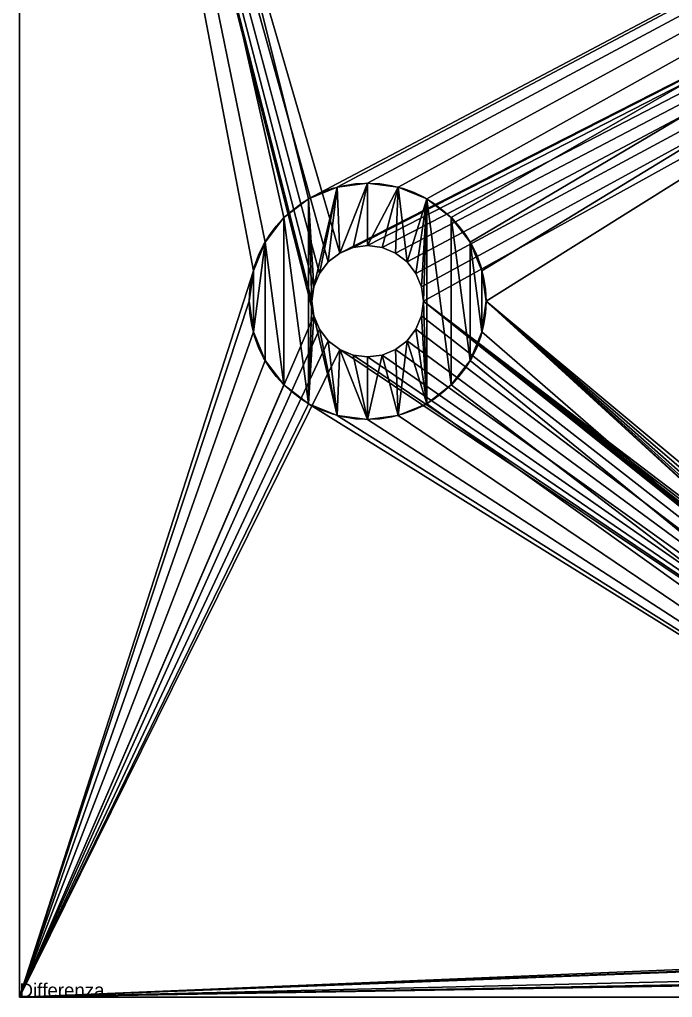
# Model space of a CAD drawing. Extents: x 0 to 178, y 0 to 140.
# Drawn here: x 0 to 46.9, y 0 to 70.2 of the extents above; entities that cross this region are included whole.
import ezdxf

# ---------------------------------------------------------------- set-up
doc = ezdxf.new("R2010")
doc.units = 0
doc.header["$LTSCALE"] = 25.4
doc.layers.get('0').update_dxf_attribs({"linetype": 'CONTINUOUS'})

# ---------------------------------------------------------------- blocks, each defined once
blk = doc.blocks.new('DIFFERENZA_13')
at = {"color": 0}
for p, q in [((0, 140.5), (0, 0)), ((0, 140.5), (0, 0)), ((0, 132.5, 6), (0, 0, 6)), ((0, 132.5, 6), (0, 0, 6)), ((25, 58.5), (25, 58.5, 4)), ((25, 58.5), (25, 58.5, 4)), ((22.8, 58.21), (22.8, 58.21, 4)), ((22.8, 58.21), (22.8, 58.21, 4)), ((27.2, 58.21), (27.2, 58.21, 4)), ((27.2, 58.21), (27.2, 58.21, 4)), ((20.75, 57.361), (20.75, 57.361, 4)), ((20.75, 57.361), (20.75, 57.361, 4)), ((29.25, 57.361), (29.25, 57.361, 4)), ((29.25, 57.361), (29.25, 57.361, 4)), ((18.99, 56.01), (18.99, 56.01, 4)), ((18.99, 56.01), (18.99, 56.01, 4)), ((31.01, 56.01), (31.01, 56.01, 4)), ((31.01, 56.01), (31.01, 56.01, 4)), ((17.639, 54.25), (17.639, 54.25, 4)), ((17.639, 54.25), (17.639, 54.25, 4)), ((32.361, 54.25), (32.361, 54.25, 4)), ((32.361, 54.25), (32.361, 54.25, 4)), ((22.172, 52.828, 4), (23, 53.464, 4)), ((22.172, 52.828, 6), (23, 53.464, 6)), ((22.172, 52.828, 4), (23, 53.464, 4)), ((22.172, 52.828, 6), (23, 53.464, 6)), ((23, 53.464, 4), (23.965, 53.864, 4)), ((23, 53.464, 6), (23.965, 53.864, 6)), ((23, 53.464, 4), (23.965, 53.864, 4)), ((23, 53.464, 6), (23.965, 53.864, 6)), ((23, 53.464, 4), (23, 53.464, 6)), ((23, 53.464, 4), (23, 53.464, 6)), ((23.965, 53.864, 4), (25, 54, 4)), ((23.965, 53.864, 6), (25, 54, 6)), ((23.965, 53.864, 4), (25, 54, 4)), ((23.965, 53.864, 6), (25, 54, 6)), ((23.965, 53.864, 4), (23.965, 53.864, 6)), ((23.965, 53.864, 4), (23.965, 53.864, 6)), ((25, 54, 4), (25, 54, 6)), ((25, 54, 4), (26.035, 53.864, 4)), ((25, 54, 6), (26.035, 53.864, 6)), ((25, 54, 4), (25, 54, 6)), ((25, 54, 4), (26.035, 53.864, 4)), ((25, 54, 6), (26.035, 53.864, 6)), ((26.035, 53.864, 4), (26.035, 53.864, 6)), ((26.035, 53.864, 4), (26.035, 53.864, 6)), ((26.035, 53.864, 4), (27, 53.464, 4)), ((26.035, 53.864, 6), (27, 53.464, 6)), ((26.035, 53.864, 4), (27, 53.464, 4)), ((26.035, 53.864, 6), (27, 53.464, 6)), ((27, 53.464, 4), (27, 53.464, 6)), ((27, 53.464, 4), (27, 53.464, 6)), ((27, 53.464, 4), (27.828, 52.828, 4)), ((27, 53.464, 6), (27.828, 52.828, 6)), ((27, 53.464, 4), (27.828, 52.828, 4)), ((27, 53.464, 6), (27.828, 52.828, 6)), ((21.536, 52, 4), (22.172, 52.828, 4)), ((21.536, 52, 6), (22.172, 52.828, 6)), ((21.536, 52, 4), (22.172, 52.828, 4)), ((21.536, 52, 6), (22.172, 52.828, 6)), ((22.172, 52.828, 4), (22.172, 52.828, 6)), ((22.172, 52.828, 4), (22.172, 52.828, 6)), ((27.828, 52.828, 4), (27.828, 52.828, 6)), ((27.828, 52.828, 4), (28.464, 52, 4)), ((27.828, 52.828, 6), (28.464, 52, 6)), ((27.828, 52.828, 4), (27.828, 52.828, 6)), ((27.828, 52.828, 4), (28.464, 52, 4)), ((27.828, 52.828, 6), (28.464, 52, 6)), ((16.79, 52.2), (16.79, 52.2, 4)), ((16.79, 52.2), (16.79, 52.2, 4)), ((21.136, 51.035, 4), (21.536, 52, 4)), ((21.136, 51.035, 6), (21.536, 52, 6)), ((21.136, 51.035, 4), (21.536, 52, 4)), ((21.136, 51.035, 6), (21.536, 52, 6)), ((21.536, 52, 4), (21.536, 52, 6)), ((21.536, 52, 4), (21.536, 52, 6)), ((28.464, 52, 4), (28.464, 52, 6)), ((28.464, 52, 4), (28.464, 52, 6)), ((28.464, 52, 4), (28.864, 51.035, 4)), ((28.464, 52, 6), (28.864, 51.035, 6)), ((28.464, 52, 4), (28.864, 51.035, 4)), ((28.464, 52, 6), (28.864, 51.035, 6)), ((33.21, 52.2), (33.21, 52.2, 4)), ((33.21, 52.2), (33.21, 52.2, 4)), ((21, 50, 4), (21.136, 51.035, 4)), ((21, 50, 6), (21.136, 51.035, 6)), ((21, 50, 4), (21.136, 51.035, 4)), ((21, 50, 6), (21.136, 51.035, 6)), ((21.136, 51.035, 4), (21.136, 51.035, 6)), ((21.136, 51.035, 4), (21.136, 51.035, 6)), ((28.864, 51.035, 4), (28.864, 51.035, 6)), ((28.864, 51.035, 4), (29, 50, 4)), ((28.864, 51.035, 6), (29, 50, 6)), ((28.864, 51.035, 4), (28.864, 51.035, 6)), ((28.864, 51.035, 4), (29, 50, 4)), ((28.864, 51.035, 6), (29, 50, 6)), ((16.5, 50), (16.5, 50, 4)), ((16.5, 50), (16.5, 50, 4)), ((21, 50, 4), (21, 50, 6)), ((21.136, 48.965, 4), (21, 50, 4)), ((21, 50, 4), (21, 50, 6)), ((21.136, 48.965, 6), (21, 50, 6)), ((21.136, 48.965, 4), (21, 50, 4)), ((21.136, 48.965, 6), (21, 50, 6)), ((29, 50, 4), (28.864, 48.965, 4)), ((29, 50, 6), (28.864, 48.965, 6)), ((29, 50, 4), (28.864, 48.965, 4)), ((29, 50, 6), (28.864, 48.965, 6)), ((29, 50, 4), (29, 50, 6)), ((29, 50, 4), (29, 50, 6)), ((33.5, 50), (33.5, 50, 4)), ((33.5, 50), (33.5, 50, 4)), ((21.136, 48.965, 4), (21.136, 48.965, 6)), ((21.536, 48, 4), (21.136, 48.965, 4)), ((21.136, 48.965, 4), (21.136, 48.965, 6)), ((21.536, 48, 6), (21.136, 48.965, 6)), ((21.536, 48, 4), (21.136, 48.965, 4)), ((21.536, 48, 6), (21.136, 48.965, 6)), ((28.864, 48.965, 4), (28.464, 48, 4)), ((28.864, 48.965, 6), (28.464, 48, 6)), ((28.864, 48.965, 4), (28.464, 48, 4)), ((28.864, 48.965, 6), (28.464, 48, 6)), ((28.864, 48.965, 4), (28.864, 48.965, 6)), ((28.864, 48.965, 4), (28.864, 48.965, 6)), ((16.79, 47.8), (16.79, 47.8, 4)), ((16.79, 47.8), (16.79, 47.8, 4)), ((21.536, 48, 4), (21.536, 48, 6)), ((22.172, 47.172, 4), (21.536, 48, 4)), ((21.536, 48, 4), (21.536, 48, 6)), ((22.172, 47.172, 6), (21.536, 48, 6)), ((22.172, 47.172, 4), (21.536, 48, 4)), ((22.172, 47.172, 6), (21.536, 48, 6)), ((28.464, 48, 4), (27.828, 47.172, 4)), ((28.464, 48, 6), (27.828, 47.172, 6)), ((28.464, 48, 4), (27.828, 47.172, 4)), ((28.464, 48, 6), (27.828, 47.172, 6)), ((28.464, 48, 4), (28.464, 48, 6)), ((28.464, 48, 4), (28.464, 48, 6)), ((33.21, 47.8), (33.21, 47.8, 4)), ((33.21, 47.8), (33.21, 47.8, 4)), ((23, 46.536, 4), (22.172, 47.172, 4)), ((22.172, 47.172, 4), (22.172, 47.172, 6)), ((23, 46.536, 6), (22.172, 47.172, 6)), ((22.172, 47.172, 4), (22.172, 47.172, 6)), ((23, 46.536, 4), (22.172, 47.172, 4)), ((23, 46.536, 6), (22.172, 47.172, 6)), ((27.828, 47.172, 4), (27, 46.536, 4)), ((27.828, 47.172, 6), (27, 46.536, 6)), ((27.828, 47.172, 4), (27, 46.536, 4)), ((27.828, 47.172, 6), (27, 46.536, 6)), ((27.828, 47.172, 4), (27.828, 47.172, 6)), ((27.828, 47.172, 4), (27.828, 47.172, 6)), ((23.965, 46.136, 4), (23, 46.536, 4)), ((23, 46.536, 4), (23, 46.536, 6)), ((23.965, 46.136, 6), (23, 46.536, 6)), ((23, 46.536, 4), (23, 46.536, 6)), ((23.965, 46.136, 4), (23, 46.536, 4)), ((23.965, 46.136, 6), (23, 46.536, 6)), ((27, 46.536, 4), (26.035, 46.136, 4)), ((27, 46.536, 6), (26.035, 46.136, 6)), ((27, 46.536, 4), (26.035, 46.136, 4)), ((27, 46.536, 6), (26.035, 46.136, 6)), ((27, 46.536, 4), (27, 46.536, 6)), ((27, 46.536, 4), (27, 46.536, 6)), ((17.639, 45.75), (17.639, 45.75, 4)), ((17.639, 45.75), (17.639, 45.75, 4)), ((23.965, 46.136, 4), (23.965, 46.136, 6)), ((25, 46, 4), (23.965, 46.136, 4)), ((23.965, 46.136, 4), (23.965, 46.136, 6)), ((25, 46, 6), (23.965, 46.136, 6)), ((25, 46, 4), (23.965, 46.136, 4)), ((25, 46, 6), (23.965, 46.136, 6)), ((26.035, 46.136, 4), (25, 46, 4)), ((26.035, 46.136, 6), (25, 46, 6)), ((26.035, 46.136, 4), (25, 46, 4)), ((26.035, 46.136, 6), (25, 46, 6)), ((25, 46, 4), (25, 46, 6)), ((25, 46, 4), (25, 46, 6)), ((26.035, 46.136, 4), (26.035, 46.136, 6)), ((26.035, 46.136, 4), (26.035, 46.136, 6)), ((32.361, 45.75), (32.361, 45.75, 4)), ((32.361, 45.75), (32.361, 45.75, 4)), ((18.99, 43.99), (18.99, 43.99, 4)), ((18.99, 43.99), (18.99, 43.99, 4)), ((31.01, 43.99), (31.01, 43.99, 4)), ((31.01, 43.99), (31.01, 43.99, 4)), ((20.75, 42.639), (20.75, 42.639, 4)), ((20.75, 42.639), (20.75, 42.639, 4)), ((29.25, 42.639), (29.25, 42.639, 4)), ((29.25, 42.639), (29.25, 42.639, 4)), ((22.8, 41.79), (22.8, 41.79, 4)), ((22.8, 41.79), (22.8, 41.79, 4)), ((25, 41.5), (25, 41.5, 4)), ((25, 41.5), (25, 41.5, 4)), ((27.2, 41.79), (27.2, 41.79, 4)), ((27.2, 41.79), (27.2, 41.79, 4)), ((0, 0, 6), (178, 0, 6)), ((0, 0, 6), (0, 0)), ((0, 0), (178, 0)), ((0, 0, 6), (0, 0)), ((0, 0, 6), (178, 0, 6)), ((0, 0), (178, 0))]:
    blk.add_line(p, q, dxfattribs=at)
for centre in [(25, 50), (25, 50, 4), (25, 50), (25, 50, 4), (25, 50), (25, 50, 4), (25, 50), (25, 50, 4), (25, 50), (25, 50, 4), (25, 50), (25, 50, 4), (25, 50), (25, 50, 4), (25, 50, 4), (25, 50), (25, 50, 4), (25, 50), (25, 50, 4), (25, 50), (25, 50, 4), (25, 50), (25, 50, 4), (25, 50), (25, 50, 4), (25, 50), (25, 50, 4), (25, 50), (25, 50, 4), (25, 50), (25, 50, 4), (25, 50), (25, 50, 4), (25, 50), (25, 50, 4), (25, 50), (25, 50, 4), (25, 50), (25, 50, 4), (25, 50), (25, 50, 4), (25, 50), (25, 50, 4), (25, 50), (25, 50, 4), (25, 50), (25, 50, 4), (25, 50), (25, 50, 4), (25, 50)]:
    blk.add_circle(centre, 8.5, dxfattribs=at)
mesh = blk.add_polyface(dxfattribs=at)
corners = [(0, 140.5, 16), (0, 132.5, 6), (0, 132.5, 16), (0, 0), (0, 0, 6), (0, 140.5)]
mesh.append_faces([[corners[k] for k in face] for face in [(0, 1, 2), (1, 3, 4)]], dxfattribs={"vtx0": -1, "color": 0})
mesh.append_faces([[corners[k] for k in face] for face in [(3, 1, 5), (5, 1, 0)]], dxfattribs={"vtx0": -1, "vtx1": -1, "color": 0})
mesh = blk.add_polyface(dxfattribs=at)
corners = [(0, 140.5), (16.79, 52.2), (0, 0), (17.639, 54.25), (18.99, 56.01), (20.75, 57.361), (178, 140.5), (16.5, 50), (22.8, 58.21), (25, 58.5), (27.2, 58.21), (29.25, 57.361), (31.01, 56.01), (32.361, 54.25), (33.21, 52.2), (33.5, 50), (84.536, 7.5), (84.136, 6.535), (84, 5.5), (85.172, 8.328), (86, 8.964), (86.965, 9.364), (88, 9.5), (89.035, 9.364), (90, 8.964), (90.828, 8.328), (91.464, 7.5), (91.864, 6.535), (92, 5.5), (126.136, 6.535), (126, 5.5), (126.536, 7.5), (127.172, 8.328), (128, 8.964), (128.965, 9.364), (130, 9.5), (131.035, 9.364), (132, 8.964), (132.828, 8.328), (133.464, 7.5), (133.864, 6.535), (134, 5.5), (162.79, 33.3), (162.5, 31.1), (163.639, 35.35), (164.99, 37.11), (166.75, 38.461), (168.8, 39.31), (171, 39.6), (178, 39.6), (88, 1.5), (178, 0), (86.965, 1.636), (86, 2.036), (20.75, 42.639), (18.99, 43.99), (17.639, 45.75), (16.79, 47.8), (22.8, 41.79), (25, 41.5), (27.2, 41.79), (29.25, 42.639), (31.01, 43.99), (85.172, 2.672), (32.361, 45.75), (33.21, 47.8), (84.536, 3.5), (84.136, 4.465), (89.035, 1.636), (90, 2.036), (90.828, 2.672), (130, 1.5), (91.464, 3.5), (91.864, 4.465), (128.965, 1.636), (128, 2.036), (127.172, 2.672), (126.536, 3.5), (126.136, 4.465), (131.035, 1.636), (132, 2.036), (132.828, 2.672), (133.464, 3.5), (133.864, 4.465), (163.639, 26.85), (162.79, 28.9), (164.99, 25.09), (166.75, 23.739), (168.8, 22.89), (171, 22.6), (178, 22.6)]
mesh.append_faces([[corners[k] for k in face] for face in [(48, 6, 49), (51, 89, 90)]], dxfattribs={"vtx0": -1, "color": 0})
mesh.append_faces([[corners[k] for k in face] for face in [(0, 1, 2), (1, 0, 3), (3, 0, 4), (4, 0, 5), (5, 6, 8), (8, 6, 9), (9, 6, 10), (10, 6, 11), (11, 6, 12), (12, 6, 13), (13, 6, 14), (14, 6, 15), (16, 6, 19), (19, 6, 20), (20, 6, 21), (21, 6, 22), (22, 6, 23), (23, 6, 24), (24, 6, 25), (25, 6, 26), (26, 6, 27), (27, 6, 28), (29, 6, 31), (31, 6, 32), (32, 6, 33), (33, 6, 34), (34, 6, 35), (35, 6, 36), (36, 6, 37), (37, 6, 38), (38, 6, 39), (39, 6, 40), (40, 6, 41), (42, 6, 44), (44, 6, 45), (45, 6, 46), (46, 6, 47), (47, 6, 48), (2, 50, 51), (50, 2, 52), (52, 2, 53), (54, 2, 55), (55, 2, 56), (56, 2, 57), (57, 2, 7), (53, 62, 63), (63, 15, 66), (66, 15, 67), (67, 15, 18), (71, 28, 74), (74, 28, 75), (75, 28, 76), (76, 28, 77), (77, 28, 78), (78, 28, 30), (84, 41, 85), (85, 41, 43)]], dxfattribs={"vtx0": -1, "vtx1": -1, "color": 0})
mesh.append_faces([[corners[k] for k in face] for face in [(15, 6, 16), (28, 6, 29), (41, 6, 42), (53, 2, 54), (51, 70, 71), (51, 41, 84)]], dxfattribs={"vtx0": -1, "vtx1": -1, "vtx2": -1, "color": 0})
mesh.append_faces([[corners[k] for k in face] for face in [(5, 0, 6), (2, 1, 7), (15, 16, 17), (15, 17, 18), (28, 29, 30), (41, 42, 43), (53, 54, 58), (53, 58, 59), (53, 59, 60), (53, 60, 61), (53, 61, 62), (63, 62, 64), (63, 64, 65), (63, 65, 15), (51, 50, 68), (51, 68, 69), (51, 69, 70), (71, 70, 72), (71, 72, 73), (71, 73, 28), (51, 71, 79), (51, 79, 80), (51, 80, 81), (51, 81, 82), (51, 82, 83), (51, 83, 41), (51, 84, 86), (51, 86, 87), (51, 87, 88), (51, 88, 89)]], dxfattribs={"vtx0": -1, "vtx2": -1, "color": 0})
mesh = blk.add_polyface(dxfattribs=at)
corners = [(0, 0, 6), (21.136, 48.965, 6), (0, 132.5, 6), (21.536, 48, 6), (22.172, 47.172, 6), (23, 46.536, 6), (86.925, 3.638, 6), (87.444, 3.423, 6), (88, 3.35, 6), (178, 0, 6), (21, 50, 6), (23.965, 46.136, 6), (25, 46, 6), (26.035, 46.136, 6), (27, 46.536, 6), (27.828, 47.172, 6), (28.464, 48, 6), (86.48, 3.98, 6), (28.864, 48.965, 6), (29, 50, 6), (86.138, 4.425, 6), (85.923, 4.944, 6), (85.85, 5.5, 6), (88.556, 3.423, 6), (89.075, 3.638, 6), (89.52, 3.98, 6), (89.862, 4.425, 6), (90.077, 4.944, 6), (90.15, 5.5, 6), (130, 3.35, 6), (129.444, 3.423, 6), (128.925, 3.638, 6), (128.48, 3.98, 6), (128.138, 4.425, 6), (127.923, 4.944, 6), (127.85, 5.5, 6), (130.556, 3.423, 6), (131.075, 3.638, 6), (131.52, 3.98, 6), (131.862, 4.425, 6), (132.077, 4.944, 6), (132.15, 5.5, 6), (166.17, 29.806, 6), (166, 31.1, 6), (166.67, 28.6, 6), (167.464, 27.564, 6), (168.5, 26.77, 6), (169.706, 26.27, 6), (171, 26.1, 6), (178, 26.1, 6), (23, 53.464, 6), (178, 132.5, 6), (22.172, 52.828, 6), (21.536, 52, 6), (21.136, 51.035, 6), (23.965, 53.864, 6), (25, 54, 6), (26.035, 53.864, 6), (27, 53.464, 6), (27.828, 52.828, 6), (28.464, 52, 6), (28.864, 51.035, 6), (86.138, 6.575, 6), (85.923, 6.056, 6), (86.48, 7.02, 6), (86.925, 7.362, 6), (87.444, 7.577, 6), (88, 7.65, 6), (88.556, 7.577, 6), (89.075, 7.362, 6), (89.52, 7.02, 6), (89.862, 6.575, 6), (90.077, 6.056, 6), (127.923, 6.056, 6), (128.138, 6.575, 6), (128.48, 7.02, 6), (128.925, 7.362, 6), (129.444, 7.577, 6), (130, 7.65, 6), (130.556, 7.577, 6), (131.075, 7.362, 6), (131.52, 7.02, 6), (131.862, 6.575, 6), (132.077, 6.056, 6), (166.17, 32.394, 6), (166.67, 33.6, 6), (167.464, 34.636, 6), (168.5, 35.43, 6), (169.706, 35.93, 6), (171, 36.1, 6), (178, 36.1, 6)]
mesh.append_faces([[corners[k] for k in face] for face in [(48, 9, 49), (51, 89, 90)]], dxfattribs={"vtx0": -1, "color": 0})
mesh.append_faces([[corners[k] for k in face] for face in [(0, 1, 2), (1, 0, 3), (3, 0, 4), (4, 0, 5), (6, 0, 7), (7, 0, 8), (5, 6, 11), (11, 6, 12), (12, 6, 13), (13, 6, 14), (14, 6, 15), (15, 6, 16), (16, 17, 18), (18, 17, 19), (8, 9, 23), (23, 9, 24), (24, 9, 25), (25, 9, 26), (26, 9, 27), (27, 9, 28), (29, 9, 36), (36, 9, 37), (37, 9, 38), (38, 9, 39), (39, 9, 40), (40, 9, 41), (42, 9, 44), (44, 9, 45), (45, 9, 46), (46, 9, 47), (47, 9, 48), (2, 50, 51), (50, 2, 52), (52, 2, 53), (53, 2, 54), (54, 2, 10), (62, 19, 63), (63, 19, 22), (73, 28, 35)]], dxfattribs={"vtx0": -1, "vtx1": -1, "color": 0})
mesh.append_faces([[corners[k] for k in face] for face in [(5, 0, 6), (28, 9, 29), (41, 9, 42), (51, 19, 62), (51, 28, 73), (51, 41, 43)]], dxfattribs={"vtx0": -1, "vtx1": -1, "vtx2": -1, "color": 0})
mesh.append_faces([[corners[k] for k in face] for face in [(8, 0, 9), (2, 1, 10), (16, 6, 17), (19, 17, 20), (19, 20, 21), (19, 21, 22), (28, 29, 30), (28, 30, 31), (28, 31, 32), (28, 32, 33), (28, 33, 34), (28, 34, 35), (41, 42, 43), (51, 50, 55), (51, 55, 56), (51, 56, 57), (51, 57, 58), (51, 58, 59), (51, 59, 60), (51, 60, 61), (51, 61, 19), (51, 62, 64), (51, 64, 65), (51, 65, 66), (51, 66, 67), (51, 67, 68), (51, 68, 69), (51, 69, 70), (51, 70, 71), (51, 71, 72), (51, 72, 28), (51, 73, 74), (51, 74, 75), (51, 75, 76), (51, 76, 77), (51, 77, 78), (51, 78, 79), (51, 79, 80), (51, 80, 81), (51, 81, 82), (51, 82, 83), (51, 83, 41), (51, 43, 84), (51, 84, 85), (51, 85, 86), (51, 86, 87), (51, 87, 88), (51, 88, 89)]], dxfattribs={"vtx0": -1, "vtx2": -1, "color": 0})
mesh = blk.add_polyface(dxfattribs=at)
corners = [(20.75, 57.361, 4), (21.136, 51.035, 4), (21, 50, 4), (22.8, 58.21, 4), (21.536, 52, 4), (22.172, 52.828, 4), (23, 53.464, 4), (25, 58.5, 4), (23.965, 53.864, 4), (25, 54, 4), (27.2, 58.21, 4), (26.035, 53.864, 4), (27, 53.464, 4), (27.828, 52.828, 4), (29.25, 57.361, 4), (28.464, 52, 4), (28.864, 51.035, 4), (29, 50, 4), (29.25, 42.639, 4), (31.01, 43.99, 4), (31.01, 56.01, 4), (32.361, 45.75, 4), (32.361, 54.25, 4), (33.21, 47.8, 4), (33.21, 52.2, 4), (33.5, 50, 4), (16.79, 52.2, 4), (16.79, 47.8, 4), (16.5, 50, 4), (17.639, 54.25, 4), (17.639, 45.75, 4), (18.99, 43.99, 4), (18.99, 56.01, 4), (20.75, 42.639, 4), (21.136, 48.965, 4), (22.8, 41.79, 4), (21.536, 48, 4), (22.172, 47.172, 4), (23, 46.536, 4), (25, 41.5, 4), (23.965, 46.136, 4), (25, 46, 4), (26.035, 46.136, 4), (27.2, 41.79, 4), (27, 46.536, 4), (27.828, 47.172, 4), (28.464, 48, 4), (28.864, 48.965, 4)]
mesh.append_faces([[corners[k] for k in face] for face in [(23, 24, 25), (26, 27, 28)]], dxfattribs={"vtx0": -1, "color": 0})
mesh.append_faces([[corners[k] for k in face] for face in [(1, 3, 4), (4, 3, 5), (5, 3, 6), (6, 7, 8), (8, 7, 9), (9, 10, 11), (11, 10, 12), (12, 10, 13), (13, 14, 15), (15, 14, 16), (16, 14, 17), (18, 14, 19), (19, 20, 21), (21, 22, 23), (27, 29, 30), (30, 29, 31), (31, 32, 33), (33, 34, 35), (35, 38, 39), (39, 42, 43), (43, 45, 18)]], dxfattribs={"vtx0": -1, "vtx1": -1, "color": 0})
mesh.append_faces([[corners[k] for k in face] for face in [(17, 14, 18), (33, 0, 2)]], dxfattribs={"vtx0": -1, "vtx1": -1, "vtx2": -1, "color": 0})
mesh.append_faces([[corners[k] for k in face] for face in [(0, 1, 2), (1, 0, 3), (6, 3, 7), (9, 7, 10), (13, 10, 14), (19, 14, 20), (21, 20, 22), (23, 22, 24), (27, 26, 29), (31, 29, 32), (33, 32, 0), (33, 2, 34), (35, 34, 36), (35, 36, 37), (35, 37, 38), (39, 38, 40), (39, 40, 41), (39, 41, 42), (43, 42, 44), (43, 44, 45), (18, 45, 46), (18, 46, 47), (18, 47, 17)]], dxfattribs={"vtx0": -1, "vtx2": -1, "color": 0})
mesh = blk.add_polyface(dxfattribs=at)
corners = [(25, 58.5, 4), (22.8, 58.21), (25, 58.5), (22.8, 58.21, 4)]
mesh.append_faces([[corners[k] for k in face] for face in [(0, 1, 2), (1, 0, 3)]], dxfattribs={"vtx0": -1, "color": 0})
mesh = blk.add_polyface(dxfattribs=at)
corners = [(27.2, 58.21, 4), (25, 58.5), (27.2, 58.21), (25, 58.5, 4)]
mesh.append_faces([[corners[k] for k in face] for face in [(0, 1, 2), (1, 0, 3)]], dxfattribs={"vtx0": -1, "color": 0})
mesh = blk.add_polyface(dxfattribs=at)
corners = [(22.8, 58.21, 4), (20.75, 57.361), (22.8, 58.21), (20.75, 57.361, 4)]
mesh.append_faces([[corners[k] for k in face] for face in [(0, 1, 2), (1, 0, 3)]], dxfattribs={"vtx0": -1, "color": 0})
mesh = blk.add_polyface(dxfattribs=at)
corners = [(29.25, 57.361, 4), (27.2, 58.21), (29.25, 57.361), (27.2, 58.21, 4)]
mesh.append_faces([[corners[k] for k in face] for face in [(0, 1, 2), (1, 0, 3)]], dxfattribs={"vtx0": -1, "color": 0})
mesh = blk.add_polyface(dxfattribs=at)
corners = [(20.75, 57.361, 4), (18.99, 56.01), (20.75, 57.361), (18.99, 56.01, 4)]
mesh.append_faces([[corners[k] for k in face] for face in [(0, 1, 2), (1, 0, 3)]], dxfattribs={"vtx0": -1, "color": 0})
mesh = blk.add_polyface(dxfattribs=at)
corners = [(31.01, 56.01, 4), (29.25, 57.361), (31.01, 56.01), (29.25, 57.361, 4)]
mesh.append_faces([[corners[k] for k in face] for face in [(0, 1, 2), (1, 0, 3)]], dxfattribs={"vtx0": -1, "color": 0})
mesh = blk.add_polyface(dxfattribs=at)
corners = [(17.639, 54.25), (18.99, 56.01, 4), (17.639, 54.25, 4), (18.99, 56.01)]
mesh.append_faces([[corners[k] for k in face] for face in [(0, 1, 2), (1, 0, 3)]], dxfattribs={"vtx0": -1, "color": 0})
mesh = blk.add_polyface(dxfattribs=at)
corners = [(31.01, 56.01, 4), (32.361, 54.25), (32.361, 54.25, 4), (31.01, 56.01)]
mesh.append_faces([[corners[k] for k in face] for face in [(0, 1, 2), (1, 0, 3)]], dxfattribs={"vtx0": -1, "color": 0})
mesh = blk.add_polyface(dxfattribs=at)
corners = [(16.79, 52.2), (17.639, 54.25, 4), (16.79, 52.2, 4), (17.639, 54.25)]
mesh.append_faces([[corners[k] for k in face] for face in [(0, 1, 2), (1, 0, 3)]], dxfattribs={"vtx0": -1, "color": 0})
mesh = blk.add_polyface(dxfattribs=at)
corners = [(32.361, 54.25, 4), (33.21, 52.2), (33.21, 52.2, 4), (32.361, 54.25)]
mesh.append_faces([[corners[k] for k in face] for face in [(0, 1, 2), (1, 0, 3)]], dxfattribs={"vtx0": -1, "color": 0})
mesh = blk.add_polyface(dxfattribs=at)
corners = [(23, 53.464, 6), (22.172, 52.828, 4), (23, 53.464, 4), (22.172, 52.828, 6)]
mesh.append_faces([[corners[k] for k in face] for face in [(0, 1, 2), (1, 0, 3)]], dxfattribs={"vtx0": -1, "color": 0})
mesh = blk.add_polyface(dxfattribs=at)
corners = [(23.965, 53.864, 4), (23, 53.464, 6), (23, 53.464, 4), (23.965, 53.864, 6)]
mesh.append_faces([[corners[k] for k in face] for face in [(0, 1, 2), (1, 0, 3)]], dxfattribs={"vtx0": -1, "color": 0})
mesh = blk.add_polyface(dxfattribs=at)
corners = [(25, 54, 6), (23.965, 53.864, 4), (25, 54, 4), (23.965, 53.864, 6)]
mesh.append_faces([[corners[k] for k in face] for face in [(0, 1, 2), (1, 0, 3)]], dxfattribs={"vtx0": -1, "color": 0})
mesh = blk.add_polyface(dxfattribs=at)
corners = [(26.035, 53.864, 6), (25, 54, 4), (26.035, 53.864, 4), (25, 54, 6)]
mesh.append_faces([[corners[k] for k in face] for face in [(0, 1, 2), (1, 0, 3)]], dxfattribs={"vtx0": -1, "color": 0})
mesh = blk.add_polyface(dxfattribs=at)
corners = [(27, 53.464, 6), (26.035, 53.864, 4), (27, 53.464, 4), (26.035, 53.864, 6)]
mesh.append_faces([[corners[k] for k in face] for face in [(0, 1, 2), (1, 0, 3)]], dxfattribs={"vtx0": -1, "color": 0})
mesh = blk.add_polyface(dxfattribs=at)
corners = [(27.828, 52.828, 6), (27, 53.464, 4), (27.828, 52.828, 4), (27, 53.464, 6)]
mesh.append_faces([[corners[k] for k in face] for face in [(0, 1, 2), (1, 0, 3)]], dxfattribs={"vtx0": -1, "color": 0})
mesh = blk.add_polyface(dxfattribs=at)
corners = [(22.172, 52.828, 4), (21.536, 52, 6), (21.536, 52, 4), (22.172, 52.828, 6)]
mesh.append_faces([[corners[k] for k in face] for face in [(0, 1, 2), (1, 0, 3)]], dxfattribs={"vtx0": -1, "color": 0})
mesh = blk.add_polyface(dxfattribs=at)
corners = [(27.828, 52.828, 6), (28.464, 52, 4), (28.464, 52, 6), (27.828, 52.828, 4)]
mesh.append_faces([[corners[k] for k in face] for face in [(0, 1, 2), (1, 0, 3)]], dxfattribs={"vtx0": -1, "color": 0})
mesh = blk.add_polyface(dxfattribs=at)
corners = [(16.5, 50), (16.79, 52.2, 4), (16.5, 50, 4), (16.79, 52.2)]
mesh.append_faces([[corners[k] for k in face] for face in [(0, 1, 2), (1, 0, 3)]], dxfattribs={"vtx0": -1, "color": 0})
mesh = blk.add_polyface(dxfattribs=at)
corners = [(21.536, 52, 4), (21.136, 51.035, 6), (21.136, 51.035, 4), (21.536, 52, 6)]
mesh.append_faces([[corners[k] for k in face] for face in [(0, 1, 2), (1, 0, 3)]], dxfattribs={"vtx0": -1, "color": 0})
mesh = blk.add_polyface(dxfattribs=at)
corners = [(28.864, 51.035, 6), (28.464, 52, 4), (28.864, 51.035, 4), (28.464, 52, 6)]
mesh.append_faces([[corners[k] for k in face] for face in [(0, 1, 2), (1, 0, 3)]], dxfattribs={"vtx0": -1, "color": 0})
mesh = blk.add_polyface(dxfattribs=at)
corners = [(33.21, 52.2, 4), (33.5, 50), (33.5, 50, 4), (33.21, 52.2)]
mesh.append_faces([[corners[k] for k in face] for face in [(0, 1, 2), (1, 0, 3)]], dxfattribs={"vtx0": -1, "color": 0})
mesh = blk.add_polyface(dxfattribs=at)
corners = [(21, 50, 4), (21.136, 51.035, 6), (21, 50, 6), (21.136, 51.035, 4)]
mesh.append_faces([[corners[k] for k in face] for face in [(0, 1, 2), (1, 0, 3)]], dxfattribs={"vtx0": -1, "color": 0})
mesh = blk.add_polyface(dxfattribs=at)
corners = [(29, 50, 6), (28.864, 51.035, 4), (29, 50, 4), (28.864, 51.035, 6)]
mesh.append_faces([[corners[k] for k in face] for face in [(0, 1, 2), (1, 0, 3)]], dxfattribs={"vtx0": -1, "color": 0})
mesh = blk.add_polyface(dxfattribs=at)
corners = [(16.5, 50), (16.79, 47.8, 4), (16.79, 47.8), (16.5, 50, 4)]
mesh.append_faces([[corners[k] for k in face] for face in [(0, 1, 2), (1, 0, 3)]], dxfattribs={"vtx0": -1, "color": 0})
mesh = blk.add_polyface(dxfattribs=at)
corners = [(21.136, 48.965, 4), (21, 50, 6), (21.136, 48.965, 6), (21, 50, 4)]
mesh.append_faces([[corners[k] for k in face] for face in [(0, 1, 2), (1, 0, 3)]], dxfattribs={"vtx0": -1, "color": 0})
mesh = blk.add_polyface(dxfattribs=at)
corners = [(29, 50, 6), (28.864, 48.965, 4), (28.864, 48.965, 6), (29, 50, 4)]
mesh.append_faces([[corners[k] for k in face] for face in [(0, 1, 2), (1, 0, 3)]], dxfattribs={"vtx0": -1, "color": 0})
mesh = blk.add_polyface(dxfattribs=at)
corners = [(33.5, 50, 4), (33.21, 47.8), (33.21, 47.8, 4), (33.5, 50)]
mesh.append_faces([[corners[k] for k in face] for face in [(0, 1, 2), (1, 0, 3)]], dxfattribs={"vtx0": -1, "color": 0})
mesh = blk.add_polyface(dxfattribs=at)
corners = [(21.136, 48.965, 4), (21.536, 48, 6), (21.536, 48, 4), (21.136, 48.965, 6)]
mesh.append_faces([[corners[k] for k in face] for face in [(0, 1, 2), (1, 0, 3)]], dxfattribs={"vtx0": -1, "color": 0})
mesh = blk.add_polyface(dxfattribs=at)
corners = [(28.864, 48.965, 6), (28.464, 48, 4), (28.464, 48, 6), (28.864, 48.965, 4)]
mesh.append_faces([[corners[k] for k in face] for face in [(0, 1, 2), (1, 0, 3)]], dxfattribs={"vtx0": -1, "color": 0})
mesh = blk.add_polyface(dxfattribs=at)
corners = [(16.79, 47.8), (17.639, 45.75, 4), (17.639, 45.75), (16.79, 47.8, 4)]
mesh.append_faces([[corners[k] for k in face] for face in [(0, 1, 2), (1, 0, 3)]], dxfattribs={"vtx0": -1, "color": 0})
mesh = blk.add_polyface(dxfattribs=at)
corners = [(21.536, 48, 4), (22.172, 47.172, 6), (22.172, 47.172, 4), (21.536, 48, 6)]
mesh.append_faces([[corners[k] for k in face] for face in [(0, 1, 2), (1, 0, 3)]], dxfattribs={"vtx0": -1, "color": 0})
mesh = blk.add_polyface(dxfattribs=at)
corners = [(28.464, 48, 6), (27.828, 47.172, 4), (27.828, 47.172, 6), (28.464, 48, 4)]
mesh.append_faces([[corners[k] for k in face] for face in [(0, 1, 2), (1, 0, 3)]], dxfattribs={"vtx0": -1, "color": 0})
mesh = blk.add_polyface(dxfattribs=at)
corners = [(33.21, 47.8, 4), (32.361, 45.75), (32.361, 45.75, 4), (33.21, 47.8)]
mesh.append_faces([[corners[k] for k in face] for face in [(0, 1, 2), (1, 0, 3)]], dxfattribs={"vtx0": -1, "color": 0})
mesh = blk.add_polyface(dxfattribs=at)
corners = [(22.172, 47.172, 6), (23, 46.536, 4), (22.172, 47.172, 4), (23, 46.536, 6)]
mesh.append_faces([[corners[k] for k in face] for face in [(0, 1, 2), (1, 0, 3)]], dxfattribs={"vtx0": -1, "color": 0})
mesh = blk.add_polyface(dxfattribs=at)
corners = [(27, 46.536, 6), (27.828, 47.172, 4), (27, 46.536, 4), (27.828, 47.172, 6)]
mesh.append_faces([[corners[k] for k in face] for face in [(0, 1, 2), (1, 0, 3)]], dxfattribs={"vtx0": -1, "color": 0})
mesh = blk.add_polyface(dxfattribs=at)
corners = [(23, 46.536, 6), (23.965, 46.136, 4), (23, 46.536, 4), (23.965, 46.136, 6)]
mesh.append_faces([[corners[k] for k in face] for face in [(0, 1, 2), (1, 0, 3)]], dxfattribs={"vtx0": -1, "color": 0})
mesh = blk.add_polyface(dxfattribs=at)
corners = [(26.035, 46.136, 6), (27, 46.536, 4), (26.035, 46.136, 4), (27, 46.536, 6)]
mesh.append_faces([[corners[k] for k in face] for face in [(0, 1, 2), (1, 0, 3)]], dxfattribs={"vtx0": -1, "color": 0})
mesh = blk.add_polyface(dxfattribs=at)
corners = [(17.639, 45.75), (18.99, 43.99, 4), (18.99, 43.99), (17.639, 45.75, 4)]
mesh.append_faces([[corners[k] for k in face] for face in [(0, 1, 2), (1, 0, 3)]], dxfattribs={"vtx0": -1, "color": 0})
mesh = blk.add_polyface(dxfattribs=at)
corners = [(23.965, 46.136, 6), (25, 46, 4), (23.965, 46.136, 4), (25, 46, 6)]
mesh.append_faces([[corners[k] for k in face] for face in [(0, 1, 2), (1, 0, 3)]], dxfattribs={"vtx0": -1, "color": 0})
mesh = blk.add_polyface(dxfattribs=at)
corners = [(25, 46, 6), (26.035, 46.136, 4), (25, 46, 4), (26.035, 46.136, 6)]
mesh.append_faces([[corners[k] for k in face] for face in [(0, 1, 2), (1, 0, 3)]], dxfattribs={"vtx0": -1, "color": 0})
mesh = blk.add_polyface(dxfattribs=at)
corners = [(32.361, 45.75, 4), (31.01, 43.99), (31.01, 43.99, 4), (32.361, 45.75)]
mesh.append_faces([[corners[k] for k in face] for face in [(0, 1, 2), (1, 0, 3)]], dxfattribs={"vtx0": -1, "color": 0})
mesh = blk.add_polyface(dxfattribs=at)
corners = [(18.99, 43.99, 4), (20.75, 42.639), (18.99, 43.99), (20.75, 42.639, 4)]
mesh.append_faces([[corners[k] for k in face] for face in [(0, 1, 2), (1, 0, 3)]], dxfattribs={"vtx0": -1, "color": 0})
mesh = blk.add_polyface(dxfattribs=at)
corners = [(29.25, 42.639, 4), (31.01, 43.99), (29.25, 42.639), (31.01, 43.99, 4)]
mesh.append_faces([[corners[k] for k in face] for face in [(0, 1, 2), (1, 0, 3)]], dxfattribs={"vtx0": -1, "color": 0})
mesh = blk.add_polyface(dxfattribs=at)
corners = [(20.75, 42.639, 4), (22.8, 41.79), (20.75, 42.639), (22.8, 41.79, 4)]
mesh.append_faces([[corners[k] for k in face] for face in [(0, 1, 2), (1, 0, 3)]], dxfattribs={"vtx0": -1, "color": 0})
mesh = blk.add_polyface(dxfattribs=at)
corners = [(27.2, 41.79, 4), (29.25, 42.639), (27.2, 41.79), (29.25, 42.639, 4)]
mesh.append_faces([[corners[k] for k in face] for face in [(0, 1, 2), (1, 0, 3)]], dxfattribs={"vtx0": -1, "color": 0})
mesh = blk.add_polyface(dxfattribs=at)
corners = [(22.8, 41.79, 4), (25, 41.5), (22.8, 41.79), (25, 41.5, 4)]
mesh.append_faces([[corners[k] for k in face] for face in [(0, 1, 2), (1, 0, 3)]], dxfattribs={"vtx0": -1, "color": 0})
mesh = blk.add_polyface(dxfattribs=at)
corners = [(25, 41.5, 4), (27.2, 41.79), (25, 41.5), (27.2, 41.79, 4)]
mesh.append_faces([[corners[k] for k in face] for face in [(0, 1, 2), (1, 0, 3)]], dxfattribs={"vtx0": -1, "color": 0})
mesh = blk.add_polyface(dxfattribs=at)
corners = [(178, 0, 6), (0, 0), (178, 0), (0, 0, 6)]
mesh.append_faces([[corners[k] for k in face] for face in [(0, 1, 2), (1, 0, 3)]], dxfattribs={"vtx0": -1, "color": 0})

msp = doc.modelspace()

# ---------------------------------------------------------------- block references
at = {"color": 0}
ref = msp.add_blockref('DIFFERENZA_13', (0, 0), dxfattribs=at)
ref.add_attrib('Skp_GroupInstanceName', 'Differenza', (0, 0), dxfattribs={"height": 1})

doc.saveas('drawing.dxf')
